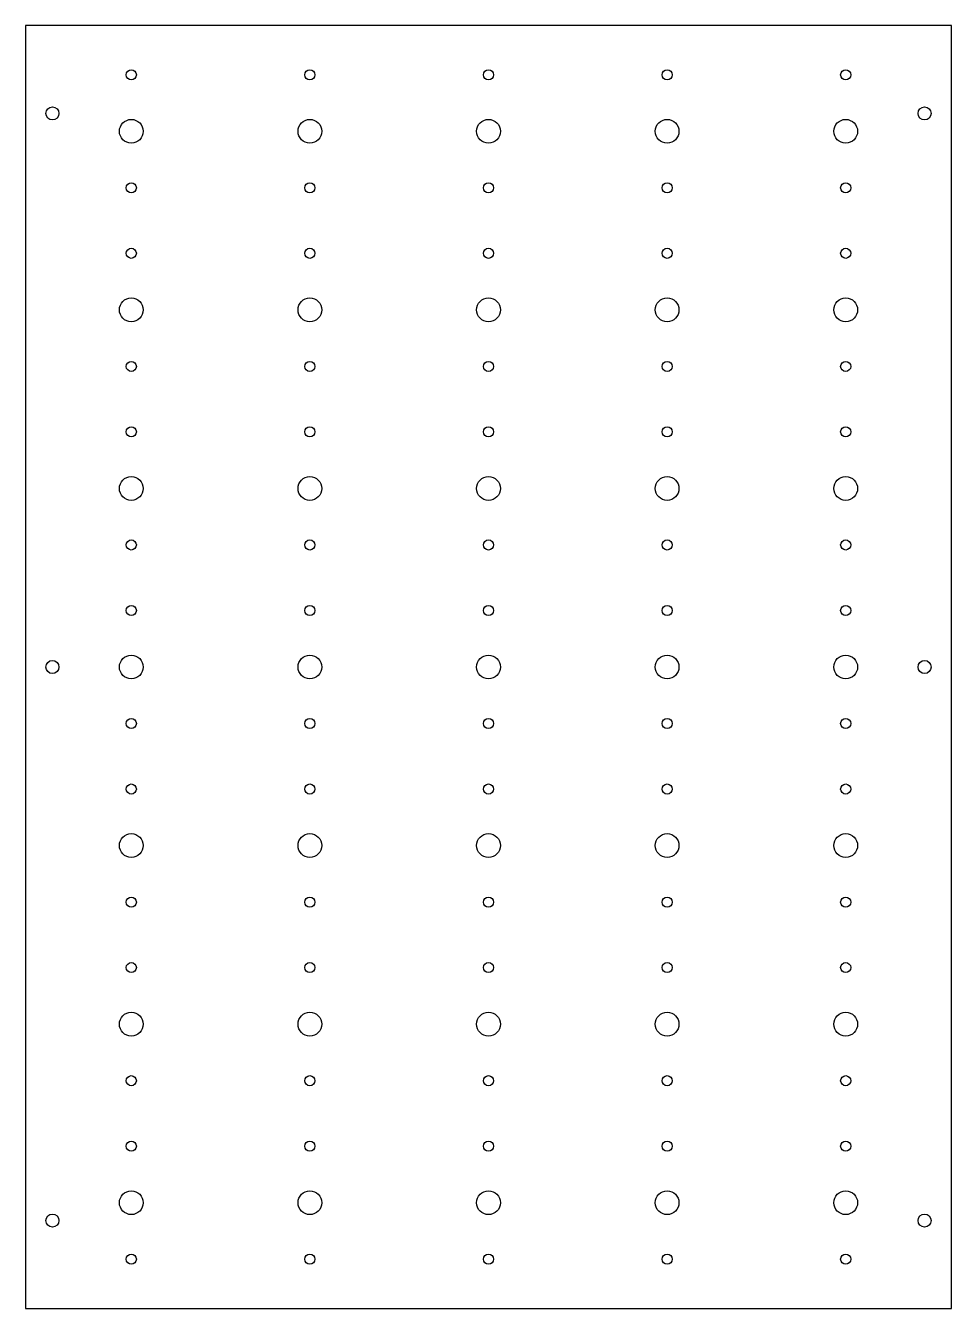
# Model space of a CAD drawing. Header units: millimetres. Extents: x -156 to 156, y -216 to 216.
import ezdxf

# ---------------------------------------------------------------- set-up
doc = ezdxf.new("R2010")
doc.units = ezdxf.units.MM
doc.layers.add('cut', color=7, linetype='Continuous')

msp = doc.modelspace()

# ---------------------------------------------------------------- linework, layer by layer
at = {"layer": 'cut'}
for p, q in [((-155.5, 215.5), (-155.5, -215.5)), ((155.5, 215.5), (-155.5, 215.5)), ((155.5, -215.5), (155.5, 215.5)), ((-155.5, -215.5), (155.5, -215.5))]:
    msp.add_line(p, q, dxfattribs=at)
for centre, radius in [((-120, 199), 1.7), ((-60, 199), 1.7), ((0, 199), 1.7), ((60, 199), 1.7), ((120, 199), 1.7), ((-146.5, 186), 2.2), ((146.5, 186), 2.2), ((-120, 180), 4), ((-60, 180), 4), ((0, 180), 4), ((60, 180), 4), ((120, 180), 4), ((-120, 161), 1.7), ((-60, 161), 1.7), ((0, 161), 1.7), ((60, 161), 1.7), ((120, 161), 1.7), ((-120, 139), 1.7), ((-60, 139), 1.7), ((0, 139), 1.7), ((60, 139), 1.7), ((120, 139), 1.7), ((-120, 120), 4), ((-60, 120), 4), ((0, 120), 4), ((60, 120), 4), ((120, 120), 4), ((-120, 101), 1.7), ((-60, 101), 1.7), ((0, 101), 1.7), ((60, 101), 1.7), ((120, 101), 1.7), ((-120, 79), 1.7), ((-60, 79), 1.7), ((0, 79), 1.7), ((60, 79), 1.7), ((120, 79), 1.7), ((-120, 60), 4), ((-60, 60), 4), ((0, 60), 4), ((60, 60), 4), ((120, 60), 4), ((-120, 41), 1.7), ((-60, 41), 1.7), ((0, 41), 1.7), ((60, 41), 1.7), ((120, 41), 1.7), ((-120, 19), 1.7), ((-60, 19), 1.7), ((0, 19), 1.7), ((60, 19), 1.7), ((120, 19), 1.7), ((-146.5, 0), 2.2), ((-120, 0), 4), ((-60, 0), 4), ((0, 0), 4), ((60, 0), 4), ((120, 0), 4), ((146.5, 0), 2.2), ((-120, -19), 1.7), ((-60, -19), 1.7), ((0, -19), 1.7), ((60, -19), 1.7), ((120, -19), 1.7), ((-120, -41), 1.7), ((-60, -41), 1.7), ((0, -41), 1.7), ((60, -41), 1.7), ((120, -41), 1.7), ((-120, -60), 4), ((-60, -60), 4), ((0, -60), 4), ((60, -60), 4), ((120, -60), 4), ((-120, -79), 1.7), ((-60, -79), 1.7), ((0, -79), 1.7), ((60, -79), 1.7), ((120, -79), 1.7), ((-120, -101), 1.7), ((-60, -101), 1.7), ((0, -101), 1.7), ((60, -101), 1.7), ((120, -101), 1.7), ((-120, -120), 4), ((-60, -120), 4), ((0, -120), 4), ((60, -120), 4), ((120, -120), 4), ((-120, -139), 1.7), ((-60, -139), 1.7), ((0, -139), 1.7), ((60, -139), 1.7), ((120, -139), 1.7), ((-120, -161), 1.7), ((-60, -161), 1.7), ((0, -161), 1.7), ((60, -161), 1.7), ((120, -161), 1.7), ((-120, -180), 4), ((-60, -180), 4), ((0, -180), 4), ((60, -180), 4), ((120, -180), 4), ((-146.5, -186), 2.2), ((146.5, -186), 2.2), ((-120, -199), 1.7), ((-60, -199), 1.7), ((0, -199), 1.7), ((60, -199), 1.7), ((120, -199), 1.7)]:
    msp.add_circle(centre, radius, dxfattribs=at)

doc.saveas('drawing.dxf')
